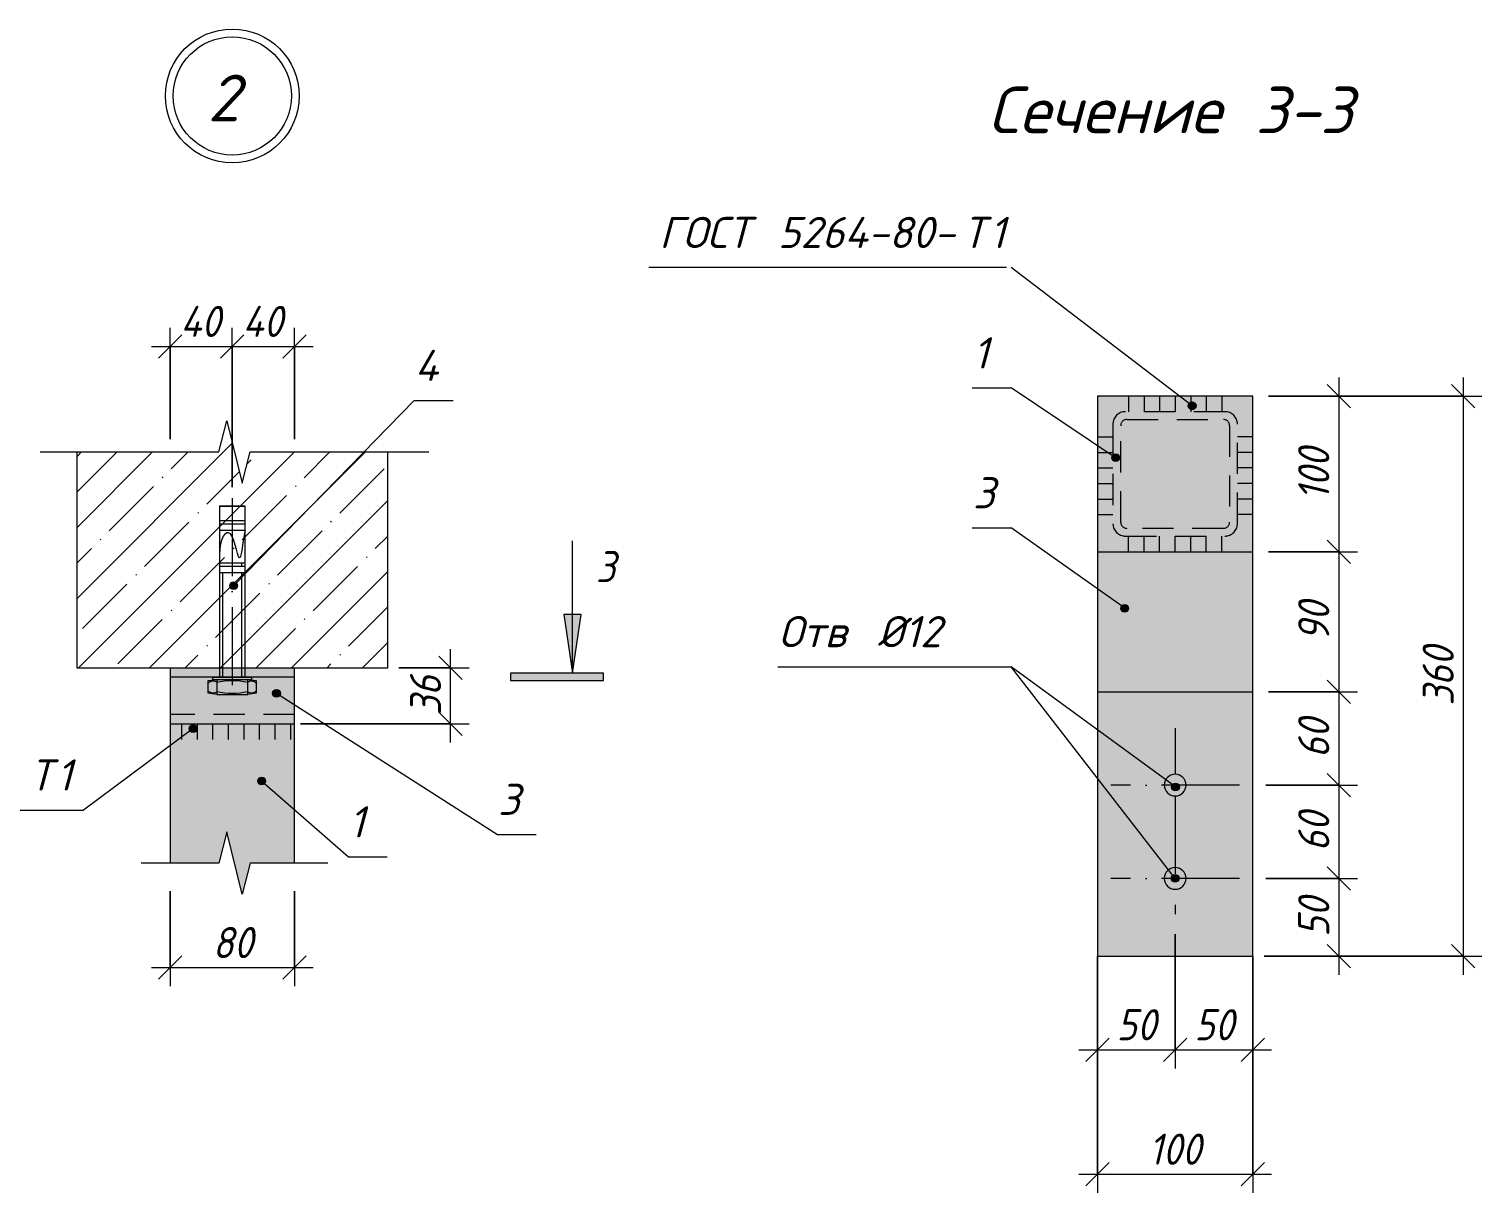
# Model space of a CAD drawing. Header units: millimetres. Extents: x 1525 to 46824, y -520 to 14115.
# Drawn here: x 40231 to 41165, y 2471 to 3220 of the extents above; entities that cross this region are included whole.
import ezdxf

# ---------------------------------------------------------------- set-up
doc = ezdxf.new("R2010")
doc.units = ezdxf.units.MM
for name, pattern in [('200_ШТРИХ_ш1п0_6_', [32, 20, -12]), ('50_200_ШТРИХ_1Т_ш5_п1_п1_', [70, 50, -10, 0, -10]), ('IMPORT-Невидимая', [39.122222, 28.222222, -10.9])]:
    doc.linetypes.add(name, pattern=pattern)
for name, color, linetype, lineweight in [('A-ANNO-DIMS', 7, 'Continuous', 9), ('A-ANNO-DIMS-10', 7, 'Continuous', 9), ('A-ANNO-NOTE', 7, 'Continuous', 9), ('A-DETL', 7, 'Continuous', 9), ('A-DETL-1', 7, 'Continuous', 5), ('A-DETL-2', 7, '200_ШТРИХ_ш1п0_6_', 5), ('A-DETL-3', 7, 'Continuous', 20), ('A-DETL-4', 7, 'IMPORT-Невидимая', 5), ('A-DETL-5', 7, '50_200_ШТРИХ_1Т_ш5_п1_п1_', 5), ('A-DETL-CNTR-1', 7, '50_200_ШТРИХ_1Т_ш5_п1_п1_', 5), ('A-DETL-GENF', 7, 'Continuous', 9), ('A-DETL-GENF-1', 7, 'Continuous', 5), ('G-ANNO-TEXT', 7, 'Continuous', 9)]:
    doc.layers.add(name, color=color, linetype=linetype, lineweight=lineweight)
doc.layers.add('A-DETL-GENF-2', color=7, linetype='Continuous', lineweight=9, true_color=0xffffff)
doc.styles.add('ISOCPEUR_B_I', font='', dxfattribs={"height": 30})
doc.styles.add('ISOCPEUR_I_3', font='isocpeui.ttf', dxfattribs={"width": 0.9, "height": 20})
doc.styles.add('ISOCPEUR_I_5', font='isocpeui.ttf', dxfattribs={"height": 20})
doc.styles.get('ISOCPEUR_B_I').set_extended_font_data('ISOCPEUR', italic=True, bold=True)
doc.dimstyles.new('ISO-2_0_0_9К_СРЕДНИЙ_1', dxfattribs={"dimscale": 304.8, "dimtxt": 19.919624, "dimasz": 0.049213, "dimexe": 0.03937, "dimexo": 0, "dimgap": 0, "dimtad": 1, "dimdec": 0, "dimzin": 0, "dimdsep": 46, "dimtxsty": 'ISOCPEUR_I_3', "dimblk1": 'OBLIQUE', "dimblk2": 'OBLIQUE', "dimsah": 1, "dimcen": 0.09, "dimdle": 0.03937, "dimazin": 0, "dimtfac": 1, "dimtdec": 4, "dimtix": 1, "dimtmove": 0, "dimatfit": 3, "dimfxl": 1, "dimtvp": 1, "dimtolj": 1, "dimtzin": 0, "dimarcsym": 2})

# ---------------------------------------------------------------- blocks, each defined once
blk = doc.blocks.new('DET_Линия разрыва - Линия разрыва-17294162-АР1_Фахверк Ф-31_ Ф-32_Труба 140_Узлы 3 эт_')
at = {"layer": 'A-DETL-GENF-1'}
for p, q in [((-5, 20), (-10, 0)), ((5, -20), (-5, 20)), ((-10, 0), (-60, 0)), ((10, 0), (5, -20)), ((60, 0), (10, 0))]:
    blk.add_line(p, q, dxfattribs=at)
blk = doc.blocks.new('DET_Линия разрыва - Линия разрыва-17294163-АР1_Фахверк Ф-31_ Ф-32_Труба 140_Узлы 3 эт_')
at = {"layer": 'A-DETL-GENF-1'}
for p, q in [((-5, 20), (-10, 0)), ((5, -20), (-5, 20)), ((-10, 0), (-125, 0)), ((10, 0), (5, -20)), ((125, 0), (10, 0))]:
    blk.add_line(p, q, dxfattribs=at)
blk = doc.blocks.new('DIMBLOCK347-АР1_Фахверк Ф-31_ Ф-32_Труба 140_Узлы 3 эт_')
at = {"layer": 'A-ANNO-DIMS-10'}
for p, q in [((40321.41, 2665.48), (40321.41, 2604.26)), ((40321.41, 2616.26), (40321.41, 2665.48)), ((40401.41, 2665.48), (40401.41, 2604.26)), ((40401.41, 2616.26), (40401.41, 2665.48)), ((40309.41, 2616.26), (40413.41, 2616.26))]:
    blk.add_line(p, q, dxfattribs=at)
at = {"layer": 'A-ANNO-DIMS-10', "lineweight": 20}
for p, q in [((40321.41, 2616.26), (40313.91, 2608.76)), ((40321.41, 2616.26), (40328.91, 2623.76)), ((40401.41, 2616.26), (40393.91, 2608.76)), ((40401.41, 2616.26), (40408.91, 2623.76))]:
    blk.add_line(p, q, dxfattribs=at)
at = {"layer": 'A-ANNO-DIMS-10', "color": 0, "insert": (40348.76, 2642.38), "char_height": 20, "width": 30.3391, "attachment_point": 1, "line_spacing_factor": 1.149209, "style": 'ISOCPEUR_I_3'}
blk.add_mtext('80', dxfattribs=at)
blk = doc.blocks.new('_Oblique')
at = {"color": 0, "linetype": 'ByBlock', "lineweight": -2}
blk.add_line((-0.5, -0.5), (0.5, 0.5), dxfattribs=at)
blk = doc.blocks.new('DIMBLOCK348-АР1_Фахверк Ф-31_ Ф-32_Труба 140_Узлы 3 эт_')
at = {"layer": 'A-ANNO-DIMS-10'}
for p, q in [((40501.74, 2760.97), (40501.74, 2820.97)), ((40468.54, 2808.97), (40513.74, 2808.97)), ((40501.74, 2808.97), (40468.54, 2808.97)), ((40405.21, 2772.97), (40513.74, 2772.97)), ((40501.74, 2772.97), (40405.21, 2772.97))]:
    blk.add_line(p, q, dxfattribs=at)
at = {"layer": 'A-ANNO-DIMS-10', "lineweight": 20}
for p, q in [((40501.74, 2808.97), (40494.24, 2816.47)), ((40501.74, 2808.97), (40509.24, 2801.47)), ((40501.74, 2772.97), (40494.24, 2780.47)), ((40501.74, 2772.97), (40509.24, 2765.47))]:
    blk.add_line(p, q, dxfattribs=at)
at = {"layer": 'A-ANNO-DIMS-10', "color": 0, "insert": (40475.61, 2778.33), "char_height": 20, "width": 30.3391, "attachment_point": 1, "rotation": 90, "line_spacing_factor": 1.149209, "style": 'ISOCPEUR_I_3'}
blk.add_mtext('36', dxfattribs=at)
blk = doc.blocks.new('DIMBLOCK349-АР1_Фахверк Ф-31_ Ф-32_Труба 140_Узлы 3 эт_')
at = {"layer": 'A-ANNO-DIMS-10'}
for p, q in [((40321.41, 2955.94), (40321.41, 3027.52)), ((40361.41, 2925.11), (40361.41, 3027.52)), ((40309.41, 3015.52), (40361.41, 3015.52)), ((40321.41, 3015.52), (40321.41, 2955.94)), ((40361.41, 3015.52), (40361.41, 2925.11))]:
    blk.add_line(p, q, dxfattribs=at)
at = {"layer": 'A-ANNO-DIMS-10', "lineweight": 20}
for p, q in [((40321.41, 3015.52), (40328.91, 3023.02)), ((40361.41, 3015.52), (40368.91, 3023.02)), ((40321.41, 3015.52), (40313.91, 3008.02)), ((40361.41, 3015.52), (40353.91, 3008.02))]:
    blk.add_line(p, q, dxfattribs=at)
at = {"layer": 'A-ANNO-DIMS-10', "color": 0, "insert": (40328, 3041.65), "char_height": 20, "width": 32.1779, "attachment_point": 1, "line_spacing_factor": 1.149209, "style": 'ISOCPEUR_I_3'}
blk.add_mtext('40', dxfattribs=at)
blk = doc.blocks.new('DIMBLOCK350-АР1_Фахверк Ф-31_ Ф-32_Труба 140_Узлы 3 эт_')
at = {"layer": 'A-ANNO-DIMS-10'}
for p, q in [((40361.41, 2925.11), (40361.41, 3027.52)), ((40401.41, 2955.94), (40401.41, 3027.52)), ((40361.41, 3015.52), (40413.41, 3015.52)), ((40361.41, 3015.52), (40361.41, 2925.11)), ((40401.41, 3015.52), (40401.41, 2955.94))]:
    blk.add_line(p, q, dxfattribs=at)
at = {"layer": 'A-ANNO-DIMS-10', "lineweight": 20}
for p, q in [((40361.41, 3015.52), (40368.91, 3023.02)), ((40401.41, 3015.52), (40408.91, 3023.02)), ((40361.41, 3015.52), (40353.91, 3008.02)), ((40401.41, 3015.52), (40393.91, 3008.02))]:
    blk.add_line(p, q, dxfattribs=at)
at = {"layer": 'A-ANNO-DIMS-10', "color": 0, "insert": (40368, 3041.65), "char_height": 20, "width": 32.1779, "attachment_point": 1, "line_spacing_factor": 1.149209, "style": 'ISOCPEUR_I_3'}
blk.add_mtext('40', dxfattribs=at)
blk = doc.blocks.new('_AT__Текстовая выноска 2_0 - _AT__Текстовая выноска 2_0-30620701-АР1_Фахверк Ф-31_ Ф-32_Труба 140_Узлы 3 эт_')
at = {"layer": 'A-ANNO-NOTE'}
blk.add_line((0, 0), (23, 0), dxfattribs=at)
blk = doc.blocks.new('_AT__Текстовая выноска 2_0 - _AT__Текстовая выноска 2_0-25640942-АР1_Фахверк Ф-31_ Ф-32_Труба 140_Узлы 3 эт_')
at = {"layer": 'A-ANNO-NOTE'}
blk.add_line((0, 0), (2.5, 0), dxfattribs=at)
blk = doc.blocks.new('DIMBLOCK377-АР1_Фахверк Ф-31_ Ф-32_Труба 140_Узлы 3 эт_')
at = {"layer": 'A-ANNO-DIMS-10'}
for p, q in [((40967.47, 2637.71), (40967.47, 2551.43)), ((40967.47, 2563.43), (40967.47, 2637.71)), ((40917.47, 2623.62), (40917.47, 2551.43)), ((40917.47, 2563.43), (40917.47, 2623.62)), ((40905.47, 2563.43), (40967.47, 2563.43))]:
    blk.add_line(p, q, dxfattribs=at)
at = {"layer": 'A-ANNO-DIMS-10', "lineweight": 20}
for p, q in [((40917.47, 2563.43), (40924.97, 2570.93)), ((40967.47, 2563.43), (40974.97, 2570.93)), ((40917.47, 2563.43), (40909.97, 2555.93)), ((40967.47, 2563.43), (40959.97, 2555.93))]:
    blk.add_line(p, q, dxfattribs=at)
at = {"layer": 'A-ANNO-DIMS-10', "color": 0, "insert": (40929.82, 2589.56), "char_height": 20, "width": 30.3391, "attachment_point": 1, "line_spacing_factor": 1.149209, "style": 'ISOCPEUR_I_3'}
blk.add_mtext('50', dxfattribs=at)
blk = doc.blocks.new('DIMBLOCK378-АР1_Фахверк Ф-31_ Ф-32_Труба 140_Узлы 3 эт_')
at = {"layer": 'A-ANNO-DIMS-10'}
for p, q in [((40967.47, 2637.71), (40967.47, 2551.43)), ((40967.47, 2563.43), (40967.47, 2637.71)), ((41017.47, 2623.62), (41017.47, 2551.43)), ((41017.47, 2563.43), (41017.47, 2623.62)), ((40967.47, 2563.43), (41029.47, 2563.43))]:
    blk.add_line(p, q, dxfattribs=at)
at = {"layer": 'A-ANNO-DIMS-10', "lineweight": 20}
for p, q in [((40967.47, 2563.43), (40974.97, 2570.93)), ((41017.47, 2563.43), (41024.97, 2570.93)), ((40967.47, 2563.43), (40959.97, 2555.93)), ((41017.47, 2563.43), (41009.97, 2555.93))]:
    blk.add_line(p, q, dxfattribs=at)
at = {"layer": 'A-ANNO-DIMS-10', "color": 0, "insert": (40979.82, 2589.56), "char_height": 20, "width": 30.3391, "attachment_point": 1, "line_spacing_factor": 1.149209, "style": 'ISOCPEUR_I_3'}
blk.add_mtext('50', dxfattribs=at)
blk = doc.blocks.new('DIMBLOCK379-АР1_Фахверк Ф-31_ Ф-32_Труба 140_Узлы 3 эт_')
at = {"layer": 'A-ANNO-DIMS-10'}
for p, q in [((40917.47, 2616.48), (40917.47, 2471.43)), ((40917.47, 2483.43), (40917.47, 2616.48)), ((41017.47, 2616.48), (41017.47, 2471.43)), ((41017.47, 2483.43), (41017.47, 2616.48)), ((40905.47, 2483.43), (41029.47, 2483.43))]:
    blk.add_line(p, q, dxfattribs=at)
at = {"layer": 'A-ANNO-DIMS-10', "lineweight": 20}
for p, q in [((40917.47, 2483.43), (40924.97, 2490.93)), ((41017.47, 2483.43), (41024.97, 2490.93)), ((40917.47, 2483.43), (40909.97, 2475.93)), ((41017.47, 2483.43), (41009.97, 2475.93))]:
    blk.add_line(p, q, dxfattribs=at)
at = {"layer": 'A-ANNO-DIMS-10', "color": 0, "insert": (40950.42, 2509.56), "char_height": 20, "width": 40.9118, "attachment_point": 1, "line_spacing_factor": 1.149209, "style": 'ISOCPEUR_I_3'}
blk.add_mtext('100', dxfattribs=at)
blk = doc.blocks.new('DIMBLOCK380-АР1_Фахверк Ф-31_ Ф-32_Труба 140_Узлы 3 эт_')
at = {"layer": 'A-ANNO-DIMS-10', "lineweight": 20}
for p, q in [((41072.65, 2983.62), (41065.15, 2991.12)), ((41072.65, 2983.62), (41080.15, 2976.12)), ((41072.65, 2883.62), (41065.15, 2891.12)), ((41072.65, 2883.62), (41080.15, 2876.12))]:
    blk.add_line(p, q, dxfattribs=at)
at = {"layer": 'A-ANNO-DIMS-10'}
for p, q in [((41072.65, 2995.62), (41072.65, 2883.62)), ((41027.4, 2983.62), (41084.65, 2983.62)), ((41072.65, 2983.62), (41027.4, 2983.62)), ((41027.4, 2883.62), (41084.65, 2883.62)), ((41072.65, 2883.62), (41027.4, 2883.62))]:
    blk.add_line(p, q, dxfattribs=at)
at = {"layer": 'A-ANNO-DIMS-10', "color": 0, "insert": (41046.52, 2916.57), "char_height": 20, "width": 40.9118, "attachment_point": 1, "rotation": 90, "line_spacing_factor": 1.149209, "style": 'ISOCPEUR_I_3'}
blk.add_mtext('100', dxfattribs=at)
blk = doc.blocks.new('DIMBLOCK381-АР1_Фахверк Ф-31_ Ф-32_Труба 140_Узлы 3 эт_')
at = {"layer": 'A-ANNO-DIMS-10', "lineweight": 20}
for p, q in [((41072.65, 2883.62), (41065.15, 2891.12)), ((41072.65, 2883.62), (41080.15, 2876.12)), ((41072.65, 2793.62), (41065.15, 2801.12)), ((41072.65, 2793.62), (41080.15, 2786.12))]:
    blk.add_line(p, q, dxfattribs=at)
at = {"layer": 'A-ANNO-DIMS-10'}
for p, q in [((41027.4, 2883.62), (41084.65, 2883.62)), ((41072.65, 2883.62), (41027.4, 2883.62)), ((41072.65, 2883.62), (41072.65, 2793.62)), ((41027.4, 2793.62), (41084.65, 2793.62)), ((41072.65, 2793.62), (41027.4, 2793.62))]:
    blk.add_line(p, q, dxfattribs=at)
at = {"layer": 'A-ANNO-DIMS-10', "color": 0, "insert": (41046.52, 2825.97), "char_height": 20, "width": 30.3391, "attachment_point": 1, "rotation": 90, "line_spacing_factor": 1.149209, "style": 'ISOCPEUR_I_3'}
blk.add_mtext('90', dxfattribs=at)
blk = doc.blocks.new('DIMBLOCK382-АР1_Фахверк Ф-31_ Ф-32_Труба 140_Узлы 3 эт_')
at = {"layer": 'A-ANNO-DIMS-10'}
for p, q in [((41027.4, 2793.62), (41084.65, 2793.62)), ((41072.65, 2793.62), (41027.4, 2793.62)), ((41072.65, 2793.62), (41072.65, 2733.62)), ((41025.84, 2733.62), (41084.65, 2733.62)), ((41072.65, 2733.62), (41025.84, 2733.62))]:
    blk.add_line(p, q, dxfattribs=at)
at = {"layer": 'A-ANNO-DIMS-10', "lineweight": 20}
for p, q in [((41072.65, 2793.62), (41065.15, 2801.12)), ((41072.65, 2793.62), (41080.15, 2786.12)), ((41072.65, 2733.62), (41065.15, 2741.12)), ((41072.65, 2733.62), (41080.15, 2726.12))]:
    blk.add_line(p, q, dxfattribs=at)
at = {"layer": 'A-ANNO-DIMS-10', "color": 0, "insert": (41046.52, 2750.97), "char_height": 20, "width": 30.3391, "attachment_point": 1, "rotation": 90, "line_spacing_factor": 1.149209, "style": 'ISOCPEUR_I_3'}
blk.add_mtext('60', dxfattribs=at)
blk = doc.blocks.new('DIMBLOCK383-АР1_Фахверк Ф-31_ Ф-32_Труба 140_Узлы 3 эт_')
at = {"layer": 'A-ANNO-DIMS-10', "lineweight": 20}
for p, q in [((41072.65, 2733.62), (41065.15, 2741.12)), ((41072.65, 2733.62), (41080.15, 2726.12)), ((41072.65, 2673.62), (41065.15, 2681.12)), ((41072.65, 2673.62), (41080.15, 2666.12))]:
    blk.add_line(p, q, dxfattribs=at)
at = {"layer": 'A-ANNO-DIMS-10'}
for p, q in [((41025.84, 2733.62), (41084.65, 2733.62)), ((41072.65, 2733.62), (41025.84, 2733.62)), ((41072.65, 2733.62), (41072.65, 2673.62)), ((41025.84, 2673.62), (41084.65, 2673.62)), ((41072.65, 2673.62), (41025.84, 2673.62))]:
    blk.add_line(p, q, dxfattribs=at)
at = {"layer": 'A-ANNO-DIMS-10', "color": 0, "insert": (41046.52, 2690.97), "char_height": 20, "width": 30.3391, "attachment_point": 1, "rotation": 90, "line_spacing_factor": 1.149209, "style": 'ISOCPEUR_I_3'}
blk.add_mtext('60', dxfattribs=at)
blk = doc.blocks.new('DIMBLOCK384-АР1_Фахверк Ф-31_ Ф-32_Труба 140_Узлы 3 эт_')
at = {"layer": 'A-ANNO-DIMS-10', "lineweight": 20}
for p, q in [((41072.65, 2673.62), (41065.15, 2681.12)), ((41072.65, 2673.62), (41080.15, 2666.12)), ((41072.65, 2623.62), (41065.15, 2631.12)), ((41072.65, 2623.62), (41080.15, 2616.12))]:
    blk.add_line(p, q, dxfattribs=at)
at = {"layer": 'A-ANNO-DIMS-10'}
for p, q in [((41025.84, 2673.62), (41084.65, 2673.62)), ((41072.65, 2673.62), (41025.84, 2673.62)), ((41072.65, 2673.62), (41072.65, 2611.62)), ((41024.6, 2623.62), (41084.65, 2623.62)), ((41072.65, 2623.62), (41024.6, 2623.62))]:
    blk.add_line(p, q, dxfattribs=at)
at = {"layer": 'A-ANNO-DIMS-10', "color": 0, "insert": (41046.52, 2635.97), "char_height": 20, "width": 30.3391, "attachment_point": 1, "rotation": 90, "line_spacing_factor": 1.149209, "style": 'ISOCPEUR_I_3'}
blk.add_mtext('50', dxfattribs=at)
blk = doc.blocks.new('DIMBLOCK385-АР1_Фахверк Ф-31_ Ф-32_Труба 140_Узлы 3 эт_')
at = {"layer": 'A-ANNO-DIMS-10', "lineweight": 20}
for p, q in [((41152.65, 2983.62), (41145.15, 2991.12)), ((41152.65, 2983.62), (41160.15, 2976.12)), ((41152.65, 2623.62), (41145.15, 2631.12)), ((41152.65, 2623.62), (41160.15, 2616.12))]:
    blk.add_line(p, q, dxfattribs=at)
at = {"layer": 'A-ANNO-DIMS-10'}
for p, q in [((41152.65, 2995.62), (41152.65, 2611.62)), ((41030.37, 2983.62), (41164.65, 2983.62)), ((41152.65, 2983.62), (41030.37, 2983.62)), ((41024.6, 2623.62), (41164.65, 2623.62)), ((41152.65, 2623.62), (41024.6, 2623.62))]:
    blk.add_line(p, q, dxfattribs=at)
at = {"layer": 'A-ANNO-DIMS-10', "color": 0, "insert": (41126.52, 2784.65), "char_height": 20, "width": 45.5087, "attachment_point": 1, "rotation": 90, "line_spacing_factor": 1.149209, "style": 'ISOCPEUR_I_3'}
blk.add_mtext('360', dxfattribs=at)
blk = doc.blocks.new('_AT__Текстовая выноска 2_0 - _AT__Текстовая выноска 2_0-25640970-АР1_Фахверк Ф-31_ Ф-32_Труба 140_Узлы 3 эт_')
at = {"layer": 'A-ANNO-NOTE'}
blk.add_line((0, 0), (15, 0), dxfattribs=at)
blk = doc.blocks.new('_AT__Текстовая выноска 2_0 - _AT__Текстовая выноска 2_0-30620700-АР1_Фахверк Ф-31_ Ф-32_Труба 140_Узлы 3 эт_')
at = {"layer": 'A-ANNO-NOTE'}
blk.add_line((0, 0), (23, 0), dxfattribs=at)

msp = doc.modelspace()

# ---------------------------------------------------------------- hatches: boundary and pattern name
at = {"layer": 'A-ANNO-NOTE'}
h = msp.add_hatch(color=256, dxfattribs=at)
edge = h.paths.add_edge_path(flags=0)
edge.add_arc((40978.37493, 2977.36018), 2.5, 0, 360)
h = msp.add_hatch(color=256, dxfattribs=at)
edge = h.paths.add_edge_path(flags=0)
edge.add_arc((40929.19248, 2944.01863), 2.5, 0, 360)
h = msp.add_hatch(color=256, dxfattribs=at)
edge = h.paths.add_edge_path(flags=0)
edge.add_arc((40362.3078, 2861.81771), 2.5, 0, 360)
h = msp.add_hatch(color=256, dxfattribs=at)
edge = h.paths.add_edge_path(flags=0)
edge.add_arc((40935.00821, 2847.25959), 2.5, 0, 360)
h = msp.add_hatch(color=256, dxfattribs=at)
edge = h.paths.add_edge_path(flags=0)
edge.add_arc((40389.82982, 2792.57241), 2.5, 0, 360)
h = msp.add_hatch(color=256, dxfattribs=at)
edge = h.paths.add_edge_path(flags=0)
edge.add_arc((40336.26322, 2769.8677), 2.5, 0, 360)
h = msp.add_hatch(color=256, dxfattribs=at)
edge = h.paths.add_edge_path(flags=0)
edge.add_arc((40380.32652, 2736.17658), 2.5, 0, 360)
h = msp.add_hatch(color=256, dxfattribs=at)
edge = h.paths.add_edge_path(flags=0)
edge.add_arc((40967.65348, 2732.377), 2.5, 0, 360)
h = msp.add_hatch(color=256, dxfattribs=at)
edge = h.paths.add_edge_path(flags=0)
edge.add_arc((40967.42477, 2673.62551), 2.5, 0, 360)
at = {"layer": 'A-DETL-GENF'}
for points in [[(40580.08799, 2805.57536), (40585.7458, 2843.29406), (40574.43018, 2843.29406), (40579.57846, 2808.97223)], [(40574.43018, 2800.88765), (40600.08799, 2800.88765), (40600.08799, 2805.57536), (40540.21122, 2805.57536), (40540.21122, 2800.88765)]]:
    msp.add_hatch(color=256, dxfattribs=at).paths.add_polyline_path(points, flags=0)
at = {"layer": 'A-DETL-GENF-1'}
h = msp.add_hatch(dxfattribs=at)
h.set_pattern_fill('FP_8', color=256, style=0, pattern_type=2)
h.set_pattern_definition([(45, (35172.687, 0), (-22.80985, 22.80985), []), (45, (35195.497, 0), (-22.80985, 22.80985), [40.323, -8.065, 0.671, -7.394])])
h.paths.add_polyline_path([(40261.40593, 2808.97223), (40461.40593, 2808.97223), (40461.40593, 2947.72294), (40372.83766, 2947.72294), (40367.83766, 2927.72294), (40357.83766, 2967.72294), (40352.83766, 2947.72294), (40261.40593, 2947.72294)], flags=0)
at = {"layer": 'A-DETL-GENF-2'}
h = msp.add_hatch(color=256, dxfattribs=at)
h.paths.add_polyline_path([(40917.46607, 2623.61607), (41017.46607, 2623.61607), (41017.46607, 2983.61607), (40917.46607, 2983.61607), (40917.46607, 2668.66632)], flags=0)
h.paths.add_polyline_path([(40967.46607, 2666.61607), (40965.65433, 2666.85459), (40963.96607, 2667.55389), (40962.51632, 2668.66632), (40961.40389, 2670.11607), (40960.70459, 2671.80434), (40960.46607, 2673.61607), (40960.70459, 2675.42781), (40961.40389, 2677.11607), (40962.51632, 2678.56582), (40963.96607, 2679.67825), (40965.65433, 2680.37755), (40967.46607, 2680.61607), (40969.2778, 2680.37755), (40970.96607, 2679.67825), (40972.41581, 2678.56582), (40973.52824, 2677.11607), (40974.22755, 2675.42781), (40974.46607, 2673.61607), (40974.22755, 2671.80434), (40973.52824, 2670.11607), (40972.41581, 2668.66632), (40970.96607, 2667.55389), (40969.2778, 2666.85459)], flags=0)
h.paths.add_polyline_path([(40967.46607, 2726.61607), (40965.65433, 2726.85459), (40963.96607, 2727.55389), (40962.51632, 2728.66632), (40961.40389, 2730.11607), (40960.70459, 2731.80434), (40960.46607, 2733.61607), (40960.70459, 2735.42781), (40961.40389, 2737.11607), (40962.51632, 2738.56582), (40963.96607, 2739.67825), (40965.65433, 2740.37755), (40967.46607, 2740.61607), (40969.2778, 2740.37755), (40970.96607, 2739.67825), (40972.41581, 2738.56582), (40973.52824, 2737.11607), (40974.22755, 2735.42781), (40974.46607, 2733.61607), (40974.22755, 2731.80434), (40973.52824, 2730.11607), (40972.41581, 2728.66632), (40970.96607, 2727.55389), (40969.2778, 2726.85459)], flags=0)
h.paths.add_polyline_path([(40955.78774, 2893.61607), (40935.43079, 2893.62072), (40933.00196, 2894.05168), (40931.46607, 2894.68787), (40929.80921, 2895.95922), (40928.53786, 2897.61607), (40927.73866, 2899.54552), (40927.46607, 2901.61607), (40927.47071, 2965.65135), (40927.73866, 2967.68662), (40928.53786, 2969.61607), (40929.80921, 2971.27293), (40931.46607, 2972.54428), (40933.63764, 2973.37536), (40935.46607, 2973.61607), (40999.50134, 2973.61143), (41001.53662, 2973.34348), (41003.46607, 2972.54428), (41005.12292, 2971.27293), (41006.39427, 2969.61607), (41007.19347, 2967.68662), (41007.46607, 2965.61607), (41007.46142, 2901.5808), (41007.03046, 2899.15197), (41006.39427, 2897.61607), (41005.12292, 2895.95922), (41003.46607, 2894.68787), (41001.53662, 2893.88867), (40999.46607, 2893.61607), (40960.4873, 2893.61607)], flags=0)
h.paths.add_polyline_path([(40955.78774, 2898.61607), (40998.46607, 2898.61607), (40999.50134, 2898.75237), (41000.46607, 2899.15197), (41001.53662, 2900.10319), (41001.93017, 2900.61607), (41002.33441, 2901.61607), (41002.46607, 2902.61607), (41002.46607, 2964.61607), (41002.32977, 2965.65135), (41001.93017, 2966.61607), (41001.29449, 2967.4445), (41000.46607, 2968.08017), (40999.46607, 2968.48442), (40998.46607, 2968.61607), (40936.46607, 2968.61607), (40935.43079, 2968.47978), (40934.46607, 2968.08017), (40933.63764, 2967.4445), (40933.00196, 2966.61607), (40932.59772, 2965.61607), (40932.46607, 2964.61607), (40932.46607, 2902.61607), (40932.60236, 2901.5808), (40933.00196, 2900.61607), (40933.63764, 2899.78765), (40934.46607, 2899.15197), (40935.46607, 2898.74772), (40936.46607, 2898.61607)], flags=0)
h = msp.add_hatch(color=256, dxfattribs=at)
h.paths.add_polyline_path([(40955.78774, 2893.61607), (40999.50134, 2893.62072), (41001.53662, 2893.88867), (41003.46607, 2894.68787), (41005.12292, 2895.95922), (41006.39427, 2897.61607), (41007.22535, 2899.78765), (41007.46607, 2901.61607), (41007.46142, 2965.65135), (41007.19347, 2967.68662), (41006.39427, 2969.61607), (41005.12292, 2971.27293), (41003.46607, 2972.54428), (41001.53662, 2973.34348), (40999.46607, 2973.61607), (40935.46607, 2973.61607), (40933.00196, 2973.18047), (40931.46607, 2972.54428), (40929.80921, 2971.27293), (40928.53786, 2969.61607), (40927.73866, 2967.68662), (40927.46607, 2965.61607), (40927.46607, 2901.61607), (40927.73866, 2899.54552), (40928.53786, 2897.61607), (40929.80921, 2895.95922), (40931.46607, 2894.68787), (40933.63764, 2893.85679), (40935.46607, 2893.61607), (40936.46607, 2893.61607)], flags=0)
h.paths.add_polyline_path([(40998.46607, 2898.61607), (40936.46607, 2898.61607), (40935.43079, 2898.75237), (40934.46607, 2899.15197), (40933.63764, 2899.78765), (40933.00196, 2900.61607), (40932.59772, 2901.61607), (40932.46607, 2902.61607), (40932.46607, 2964.61607), (40932.60236, 2965.65135), (40933.00196, 2966.61607), (40933.63764, 2967.4445), (40934.46607, 2968.08017), (40935.46607, 2968.48442), (40936.46607, 2968.61607), (40998.46607, 2968.61607), (40999.50134, 2968.47978), (41000.46607, 2968.08017), (41001.53662, 2967.12896), (41001.93017, 2966.61607), (41002.32977, 2965.65135), (41002.46607, 2964.61607), (41002.46607, 2902.61607), (41002.32977, 2901.5808), (41001.93017, 2900.61607), (41001.29449, 2899.78765), (41000.46607, 2899.15197), (40999.50134, 2898.75237)], flags=0)
for points in [[(40329.01241, 2772.97223), (40401.40616, 2772.97223), (40401.40616, 2808.97223), (40321.40616, 2808.97223), (40321.40616, 2772.97223)], [(40367.83766, 2663.47151), (40372.83766, 2683.47151), (40401.40616, 2683.47151), (40401.40616, 2772.97223), (40321.40616, 2772.97223), (40321.40616, 2683.47151), (40352.83766, 2683.47151), (40357.83766, 2703.47151), (40362.83766, 2683.47151)], [(40967.46607, 2726.61607), (40969.2778, 2726.85459), (40970.96607, 2727.55389), (40972.41581, 2728.66632), (40973.52824, 2730.11607), (40974.22755, 2731.80434), (40974.46607, 2733.61607), (40974.22755, 2735.42781), (40973.52824, 2737.11607), (40972.41581, 2738.56582), (40970.96607, 2739.67825), (40969.2778, 2740.37755), (40967.46607, 2740.61607), (40965.65433, 2740.37755), (40963.96607, 2739.67825), (40962.51632, 2738.56582), (40961.40389, 2737.11607), (40960.70459, 2735.42781), (40960.46607, 2733.61607), (40960.70459, 2731.80434), (40961.40389, 2730.11607), (40962.51632, 2728.66632), (40963.96607, 2727.55389), (40965.65433, 2726.85459)], [(40967.46607, 2666.61607), (40969.2778, 2666.85459), (40970.96607, 2667.55389), (40972.41581, 2668.66632), (40973.52824, 2670.11607), (40974.22755, 2671.80434), (40974.46607, 2673.61607), (40974.22755, 2675.42781), (40973.52824, 2677.11607), (40972.41581, 2678.56582), (40970.96607, 2679.67825), (40969.2778, 2680.37755), (40967.46607, 2680.61607), (40965.65433, 2680.37755), (40963.96607, 2679.67825), (40962.51632, 2678.56582), (40961.40389, 2677.11607), (40960.70459, 2675.42781), (40960.46607, 2673.61607), (40960.70459, 2671.80434), (40961.40389, 2670.11607), (40962.51632, 2668.66632), (40963.96607, 2667.55389), (40965.65433, 2666.85459)]]:
    msp.add_hatch(color=256, dxfattribs=at).paths.add_polyline_path(points, flags=0)

# ---------------------------------------------------------------- linework, layer by layer
at = {"layer": 'A-ANNO-NOTE'}
for p, q in [((40978.37493, 2977.36018), (40862.05409, 3066.28877)), ((40929.19248, 2944.01863), (40862.05409, 2988.87543)), ((40362.3078, 2861.81771), (40478.29691, 2980.85229)), ((40935.00821, 2847.25959), (40862.05409, 2898.94144)), ((40967.65348, 2732.377), (40862.05409, 2809.70957)), ((40967.42477, 2673.62551), (40862.05409, 2809.70957)), ((40389.82982, 2792.57241), (40531.81473, 2701.86821)), ((40336.26322, 2769.8677), (40265.67926, 2717.56843)), ((40380.32652, 2736.17658), (40436.05266, 2687.42013))]:
    msp.add_line(p, q, dxfattribs=at)
for centre in [(40978.37493, 2977.36018), (40929.19248, 2944.01863), (40362.3078, 2861.81771), (40935.00821, 2847.25959), (40389.82982, 2792.57241), (40336.26322, 2769.8677), (40380.32652, 2736.17658), (40967.65348, 2732.377), (40967.42477, 2673.62551)]:
    msp.add_circle(centre, 2.5, dxfattribs=at)
at = {"layer": 'A-DETL'}
for p, q in [((41017.46607, 2983.61607), (40917.46607, 2983.61607)), ((40917.46607, 2983.61607), (40917.46607, 2623.61607)), ((41017.46607, 2623.61607), (41017.46607, 2983.61607)), ((40917.46607, 2883.61607), (41017.46607, 2883.61607)), ((40585.7458, 2843.29406), (40574.43018, 2843.29406)), ((40574.43018, 2843.29406), (40580.08799, 2805.57536)), ((40580.08799, 2805.57536), (40585.7458, 2843.29406)), ((40321.40616, 2808.97223), (40321.40616, 2772.97223)), ((40401.40616, 2802.97223), (40321.40616, 2802.97223)), ((40401.40616, 2772.97223), (40401.40616, 2808.97223)), ((40580.08799, 2805.57536), (40540.21122, 2805.57536)), ((40540.21122, 2805.57536), (40540.21122, 2800.88765)), ((40600.08799, 2805.57536), (40580.08799, 2805.57536)), ((40600.08799, 2800.88765), (40600.08799, 2805.57536)), ((40540.21122, 2800.88765), (40600.08799, 2800.88765)), ((40917.46607, 2793.61607), (41017.46607, 2793.61607)), ((40321.40616, 2772.97223), (40321.40616, 2683.47151)), ((40321.40616, 2772.97223), (40401.40616, 2772.97223)), ((40401.40616, 2683.47151), (40401.40616, 2772.97223)), ((40917.46607, 2623.61607), (41017.46607, 2623.61607))]:
    msp.add_line(p, q, dxfattribs=at)
for radius in [43, 38]:
    msp.add_circle((40361.40593, 3176.55813), radius, dxfattribs=at)
for centre, start, end in [((40967.46607, 2733.61607), 360, 180), ((40967.46607, 2733.61607), 180, 0), ((40967.46607, 2673.61607), 360, 180), ((40967.46607, 2673.61607), 180, 0)]:
    msp.add_arc(centre, 7, start, end, dxfattribs=at)
at = {"layer": 'A-DETL-1'}
for p, q in [((40353.13983, 2912.97223), (40369.67203, 2912.97223)), ((40369.67203, 2912.97223), (40353.13983, 2912.97223)), ((40353.13983, 2912.97223), (40353.13983, 2802.97223)), ((40369.67203, 2802.97223), (40369.67203, 2912.97223)), ((40369.67203, 2901.32547), (40353.13983, 2901.32547)), ((40369.67203, 2897.19242), (40353.13983, 2897.19242)), ((40368.7001, 2903.39199), (40354.11176, 2903.39199)), ((40580.08799, 2805.57536), (40580.08799, 2890.57536)), ((40369.67203, 2876.22949), (40353.13983, 2876.22949)), ((40369.67203, 2874.16296), (40353.13983, 2874.16296)), ((40369.67203, 2870.02991), (40353.13983, 2870.02991)), ((40355.24827, 2802.97223), (40355.24827, 2870.02991)), ((40367.51678, 2874.16296), (40367.51678, 2876.22949)), ((40367.56359, 2802.97223), (40367.56359, 2870.02991)), ((40367.60551, 2874.16296), (40367.60551, 2876.22949)), ((40348.73125, 2802.97223), (40348.73125, 2801.53642)), ((40348.73125, 2802.97223), (40374.08062, 2802.97223)), ((40366.94951, 2802.97223), (40364.90678, 2802.97223)), ((40374.08062, 2801.53642), (40374.08062, 2802.97223)), ((40345.99801, 2800.76756), (40351.48661, 2801.53642)), ((40345.99801, 2792.57428), (40345.99801, 2800.76756)), ((40351.48661, 2791.80542), (40345.99801, 2792.57428)), ((40348.73125, 2801.53642), (40374.08062, 2801.53642)), ((40351.48661, 2801.53642), (40351.48661, 2791.78796)), ((40351.48661, 2801.53642), (40371.32525, 2801.53642)), ((40371.32525, 2791.78796), (40371.32525, 2801.53642)), ((40371.32525, 2801.53642), (40376.81386, 2800.76756)), ((40376.81386, 2792.57428), (40371.32525, 2791.80542)), ((40376.81386, 2800.76756), (40376.81386, 2792.57428)), ((40351.48661, 2791.78796), (40371.32525, 2791.78796))]:
    msp.add_line(p, q, dxfattribs=at)
for centre, radius, start, end in [((40354.32043, 2902.03203), 1.37588, 98.72344894, 149.10051461), ((40368.49143, 2902.03203), 1.37588, 30.89948546, 81.27655106), ((40349.12686, 2796.22948), 4.22871, 56.08031184, 137.72360384), ((40349.12686, 2797.0949), 4.22871, 222.27639616, 303.91968816), ((40361.40593, 2757.8134), 42.8477, 76.61449587, 103.38550413), ((40361.40593, 2835.51098), 42.8477, 256.61449587, 283.38550413), ((40373.685, 2796.22948), 4.22871, 42.27639616, 123.91968815), ((40373.685, 2797.0949), 4.22871, 236.08031185, 317.72360385)]:
    msp.add_arc(centre, radius, start, end, dxfattribs=at)
msp.add_open_spline([(40369.67203, 2897.19242), (40368.49219, 2892.47578), (40366.03024, 2867.01729), (40362.26917, 2904.48942), (40353.13983, 2892.50163), (40353.13983, 2881.50363)], degree=3, knots=[3.947127755, 3.947127755, 3.947127755, 3.947127755, 10.095996178, 20.129436715, 28.583815858, 28.583815858, 28.583815858, 28.583815858], dxfattribs=at)
at = {"layer": 'A-DETL-2'}
for p, q in [((40999.46607, 2973.61607), (40935.46607, 2973.61607)), ((40927.46607, 2965.61607), (40927.46607, 2901.61607)), ((40932.46607, 2902.61607), (40932.46607, 2964.61607)), ((40936.46607, 2968.61607), (40998.46607, 2968.61607)), ((41002.46607, 2964.61607), (41002.46607, 2902.61607)), ((41007.46607, 2901.61607), (41007.46607, 2965.61607)), ((40998.46607, 2898.61607), (40936.46607, 2898.61607)), ((40935.46607, 2893.61607), (40999.46607, 2893.61607)), ((40401.40616, 2778.97223), (40321.40616, 2778.97223))]:
    msp.add_line(p, q, dxfattribs=at)
for centre, radius, start, end in [((40935.46607, 2965.61607), 8, 90, 180), ((40999.46607, 2965.61607), 8, 0, 90), ((40936.46607, 2964.61607), 4, 90, 180), ((40998.46607, 2964.61607), 4, 0, 90), ((40935.46607, 2901.61607), 8, 180, 270), ((40936.46607, 2902.61607), 4, 180, 270), ((40998.46607, 2902.61607), 4, 270, 0), ((40999.46607, 2901.61607), 8, 270, 0)]:
    msp.add_arc(centre, radius, start, end, dxfattribs=at)
at = {"layer": 'A-DETL-3'}
for p, q in [((40261.40593, 2947.72294), (40261.40593, 2808.97223)), ((40461.40593, 2808.97223), (40461.40593, 2947.72294)), ((40261.40593, 2808.97223), (40461.40593, 2808.97223))]:
    msp.add_line(p, q, dxfattribs=at)
at = {"layer": 'A-DETL-4'}
for p, q in [((40937.46607, 2983.61607), (40937.46607, 2973.61607)), ((40947.46607, 2983.61607), (40947.46607, 2973.61607)), ((40957.46607, 2983.61607), (40957.46607, 2973.61607)), ((40967.46607, 2983.61607), (40967.46607, 2973.61607)), ((40977.46607, 2983.61607), (40977.46607, 2973.61607)), ((40987.46607, 2983.61607), (40987.46607, 2973.61607)), ((40997.46607, 2983.61607), (40997.46607, 2973.61607)), ((40917.46607, 2957.44211), (40927.46607, 2957.44211)), ((41017.46607, 2957.44211), (41007.46607, 2957.44211)), ((40917.46607, 2947.44211), (40927.46607, 2947.44211)), ((41017.46607, 2947.44211), (41007.46607, 2947.44211)), ((40917.46607, 2937.44211), (40927.46607, 2937.44211)), ((41017.46607, 2937.44211), (41007.46607, 2937.44211)), ((40917.46607, 2927.44211), (40927.46607, 2927.44211)), ((41017.46607, 2927.44211), (41007.46607, 2927.44211)), ((40917.46607, 2917.44211), (40927.46607, 2917.44211)), ((41017.46607, 2917.44211), (41007.46607, 2917.44211)), ((40917.46607, 2908.61607), (40917.46607, 2883.61607)), ((40917.46607, 2907.44211), (40927.46607, 2907.44211)), ((41017.46607, 2907.44211), (41007.46607, 2907.44211)), ((40937.46607, 2883.61607), (40937.46607, 2893.61607)), ((40947.46607, 2883.61607), (40947.46607, 2893.61607)), ((40957.46607, 2883.61607), (40957.46607, 2893.61607)), ((40967.46607, 2883.61607), (40967.46607, 2893.61607)), ((40977.46607, 2883.61607), (40977.46607, 2893.61607)), ((40987.46607, 2883.61607), (40987.46607, 2893.61607)), ((40997.46607, 2883.61607), (40997.46607, 2893.61607)), ((40328.95616, 2762.97223), (40328.95616, 2772.97223)), ((40338.95616, 2762.97223), (40338.95616, 2772.97223)), ((40348.95616, 2762.97223), (40348.95616, 2772.97223)), ((40358.95616, 2762.97223), (40358.95616, 2772.97223)), ((40368.95616, 2762.97223), (40368.95616, 2772.97223)), ((40378.95616, 2762.97223), (40378.95616, 2772.97223)), ((40388.95616, 2762.97223), (40388.95616, 2772.97223)), ((40398.95616, 2762.97223), (40398.95616, 2772.97223))]:
    msp.add_line(p, q, dxfattribs=at)
at = {"layer": 'A-DETL-5'}
msp.add_line((40361.40593, 2917.97223), (40361.40593, 2787.97223), dxfattribs=at)
at = {"layer": 'A-DETL-CNTR-1'}
for p, q in [((40967.46607, 2770.11009), (40967.46607, 2740.61607)), ((41008.77322, 2733.61607), (40926.15891, 2733.61607)), ((40967.46607, 2726.61607), (40967.46607, 2650.61607)), ((41008.77322, 2673.61607), (40926.15891, 2673.61607))]:
    msp.add_line(p, q, dxfattribs=at)

# ---------------------------------------------------------------- block references
at = {"layer": 'A-ANNO-NOTE', "xscale": 10, "yscale": 10, "zscale": 10, "rotation": 180}
msp.add_blockref('_AT__Текстовая выноска 2_0 - _AT__Текстовая выноска 2_0-30620700-АР1_Фахверк Ф-31_ Ф-32_Труба 140_Узлы 3 эт_', (40859.14608, 3066.28877), dxfattribs=at)
at = {"layer": 'A-ANNO-NOTE', "xscale": 10, "yscale": 10, "zscale": 10}
for name, p in [('_AT__Текстовая выноска 2_0 - _AT__Текстовая выноска 2_0-25640942-АР1_Фахверк Ф-31_ Ф-32_Труба 140_Узлы 3 эт_', (40837.05409, 2988.87543)), ('_AT__Текстовая выноска 2_0 - _AT__Текстовая выноска 2_0-25640942-АР1_Фахверк Ф-31_ Ф-32_Труба 140_Узлы 3 эт_', (40478.29691, 2980.85229)), ('_AT__Текстовая выноска 2_0 - _AT__Текстовая выноска 2_0-25640942-АР1_Фахверк Ф-31_ Ф-32_Труба 140_Узлы 3 эт_', (40837.05409, 2898.94144)), ('_AT__Текстовая выноска 2_0 - _AT__Текстовая выноска 2_0-25640970-АР1_Фахверк Ф-31_ Ф-32_Труба 140_Узлы 3 эт_', (40712.05409, 2809.70957)), ('_AT__Текстовая выноска 2_0 - _AT__Текстовая выноска 2_0-30620701-АР1_Фахверк Ф-31_ Ф-32_Труба 140_Узлы 3 эт_', (40035.67926, 2717.56843)), ('_AT__Текстовая выноска 2_0 - _AT__Текстовая выноска 2_0-25640942-АР1_Фахверк Ф-31_ Ф-32_Труба 140_Узлы 3 эт_', (40531.81473, 2701.86821)), ('_AT__Текстовая выноска 2_0 - _AT__Текстовая выноска 2_0-25640942-АР1_Фахверк Ф-31_ Ф-32_Труба 140_Узлы 3 эт_', (40436.05266, 2687.42013))]:
    msp.add_blockref(name, p, dxfattribs=at)
at = {"layer": 'A-DETL-GENF-1', "rotation": 180}
msp.add_blockref('DET_Линия разрыва - Линия разрыва-17294163-АР1_Фахверк Ф-31_ Ф-32_Труба 140_Узлы 3 эт_', (40362.83766, 2947.72294), dxfattribs=at)
at = {"layer": 'A-DETL-GENF-1'}
msp.add_blockref('DET_Линия разрыва - Линия разрыва-17294162-АР1_Фахверк Ф-31_ Ф-32_Труба 140_Узлы 3 эт_', (40362.83766, 2683.47151), dxfattribs=at)

# ---------------------------------------------------------------- texts
at = {"layer": 'A-ANNO-NOTE', "char_height": 20, "attachment_point": 1, "style": 'ISOCPEUR_I_5'}
for s, insert, width in [('ГОСТ', (40635.8359, 3098.81558), 76.962), (' 5264-80-', (40699.3359, 3098.81558), 159.5358125), ('\\fISOCPEUR|b0|i1|c204|p34|;Т', (40830.96611, 3098.81558), 20.843875), ('\\fISOCPEUR|b0|i1|c204|p34|;1', (40848.16403, 3098.81558), 12.827), ('\\fISOCPEUR|b0|i1|c204|p34|;1', (40837.46427, 3021.40224), 12.827), ('\\fISOCPEUR|b0|i1|c204|p34|;4', (40478.70709, 3013.37909), 20.843875), ('\\fISOCPEUR|b0|i1|c204|p34|;3', (40837.46427, 2931.46824), 17.637125), ('Отв', (40712.46427, 2842.23638), 61.7299375), (' Ø12', (40763.39656, 2842.23638), 71.3501875), ('\\fISOCPEUR|b0|i1|c204|p34|;Т', (40231.21964, 2750.09524), 20.843875), ('\\fISOCPEUR|b0|i1|c204|p34|;1', (40248.41756, 2750.09524), 12.827), ('\\fISOCPEUR|b0|i1|c204|p34|;3', (40532.22491, 2734.39501), 17.637125), ('\\fISOCPEUR|b0|i1|c204|p34|;1', (40436.46284, 2719.94694), 12.827)]:
    msp.add_mtext(s, dxfattribs=dict(at, insert=insert, width=width))
at = {"layer": 'G-ANNO-TEXT', "attachment_point": 1}
for s, insert, char_height, width, style in [('\\fISOCPEUR|b1|i1|c204|p34|;2', (40345.55793, 3190.26671), 30, 26.4556875, 'ISOCPEUR_B_I'), ('Сечение', (40847.1501, 3182.59128), 30, 185.1898125, 'ISOCPEUR_B_I'), (' 3-3', (40999.94697, 3182.59128), 30, 102.616, 'ISOCPEUR_B_I'), ('\\fISOCPEUR|b0|i1|c204|p34|;\\W.9;3', (40595.10463, 2884.01063), 20, 15.8734125, 'ISOCPEUR_I_3')]:
    msp.add_mtext(s, dxfattribs=dict(at, insert=insert, char_height=char_height, width=width, style=style))

# ---------------------------------------------------------------- dimensions: what is measured, and where the dimension line sits
at = {"layer": 'A-ANNO-DIMS'}
for base, p1, p2, override, picture, middle in [((40361.40593, 3015.52474), (40321.40616, 2955.93858), (40361.40593, 2925.10896), {"dimpost": '<>', "dimfxl": 50.501949}, 'DIMBLOCK349-АР1_Фахверк Ф-31_ Ф-32_Труба 140_Узлы 3 эт_', (40341.40605, 3025.52474)), ((40401.40616, 3015.52474), (40361.40593, 2925.10896), (40401.40616, 2955.93858), {"dimpost": '<>', "dimfxl": 50.502313}, 'DIMBLOCK350-АР1_Фахверк Ф-31_ Ф-32_Труба 140_Узлы 3 эт_', (40381.40605, 3025.52474)), ((40401.40616, 2616.25577), (40321.40616, 2665.48491), (40401.40616, 2665.48491), {"dimpost": '<>', "dimfxl": 80}, 'DIMBLOCK347-АР1_Фахверк Ф-31_ Ф-32_Труба 140_Узлы 3 эт_', (40361.40616, 2626.25577)), ((40967.46607, 2563.42802), (40917.46607, 2623.61607), (40967.46607, 2637.70786), {"dimpost": '<>', "dimfxl": 51.947844}, 'DIMBLOCK377-АР1_Фахверк Ф-31_ Ф-32_Труба 140_Узлы 3 эт_', (40942.46607, 2573.42802)), ((41017.46607, 2563.42802), (40967.46607, 2637.70786), (41017.46607, 2623.61607), {"dimpost": '<>', "dimfxl": 51.947844}, 'DIMBLOCK378-АР1_Фахверк Ф-31_ Ф-32_Труба 140_Узлы 3 эт_', (40992.46607, 2573.42802)), ((41017.46607, 2483.42802), (40917.46607, 2616.47934), (41017.46607, 2616.47934), {"dimpost": '<>', "dimfxl": 100}, 'DIMBLOCK379-АР1_Фахверк Ф-31_ Ф-32_Труба 140_Узлы 3 эт_', (40967.46607, 2493.42802))]:
    dim = msp.add_linear_dim(base=base, p1=p1, p2=p2, dimstyle='ISO-2_0_0_9К_СРЕДНИЙ_1', override=override, dxfattribs=at)
    dim.commit()
    dim.dimension.update_dxf_attribs({"geometry": picture, "text_midpoint": middle})
for base, p1, p2, override, picture, middle in [((41152.64893, 2623.61607), (41030.37428, 2983.61607), (41024.6028, 2623.61607), {"dimpost": '<>', "dimfxl": 360.046261}, 'DIMBLOCK385-АР1_Фахверк Ф-31_ Ф-32_Труба 140_Узлы 3 эт_', (41142.64893, 2803.61607)), ((41072.64893, 2883.61607), (41027.39763, 2983.61607), (41027.39763, 2883.61607), {"dimpost": '<>', "dimfxl": 100}, 'DIMBLOCK380-АР1_Фахверк Ф-31_ Ф-32_Труба 140_Узлы 3 эт_', (41062.64893, 2933.61607)), ((41072.64893, 2793.61607), (41027.39763, 2883.61607), (41027.39763, 2793.61607), {"dimpost": '<>', "dimfxl": 90}, 'DIMBLOCK381-АР1_Фахверк Ф-31_ Ф-32_Труба 140_Узлы 3 эт_', (41062.64893, 2838.61607)), ((40501.74112, 2808.97223), (40405.20868, 2772.97223), (40468.54267, 2808.97223), {"dimpost": '<>', "dimfxl": 72.850488}, 'DIMBLOCK348-АР1_Фахверк Ф-31_ Ф-32_Труба 140_Узлы 3 эт_', (40491.74112, 2790.97223)), ((41072.64893, 2733.61607), (41027.39763, 2793.61607), (41025.84482, 2733.61607), {"dimpost": '<>', "dimfxl": 60.02009}, 'DIMBLOCK382-АР1_Фахверк Ф-31_ Ф-32_Труба 140_Узлы 3 эт_', (41062.64893, 2763.61607)), ((41072.64893, 2673.61607), (41025.84482, 2733.61607), (41025.84482, 2673.61607), {"dimpost": '<>', "dimfxl": 60}, 'DIMBLOCK383-АР1_Фахверк Ф-31_ Ф-32_Труба 140_Узлы 3 эт_', (41062.64893, 2703.61607)), ((41072.64893, 2623.61607), (41025.84482, 2673.61607), (41024.6028, 2623.61607), {"dimpost": '<>', "dimfxl": 50.015424}, 'DIMBLOCK384-АР1_Фахверк Ф-31_ Ф-32_Труба 140_Узлы 3 эт_', (41062.64893, 2648.61607))]:
    dim = msp.add_linear_dim(base=base, p1=p1, p2=p2, angle=90, dimstyle='ISO-2_0_0_9К_СРЕДНИЙ_1', override=override, dxfattribs=at)
    dim.commit()
    dim.dimension.update_dxf_attribs({"geometry": picture, "text_midpoint": middle})

doc.saveas('drawing.dxf')
